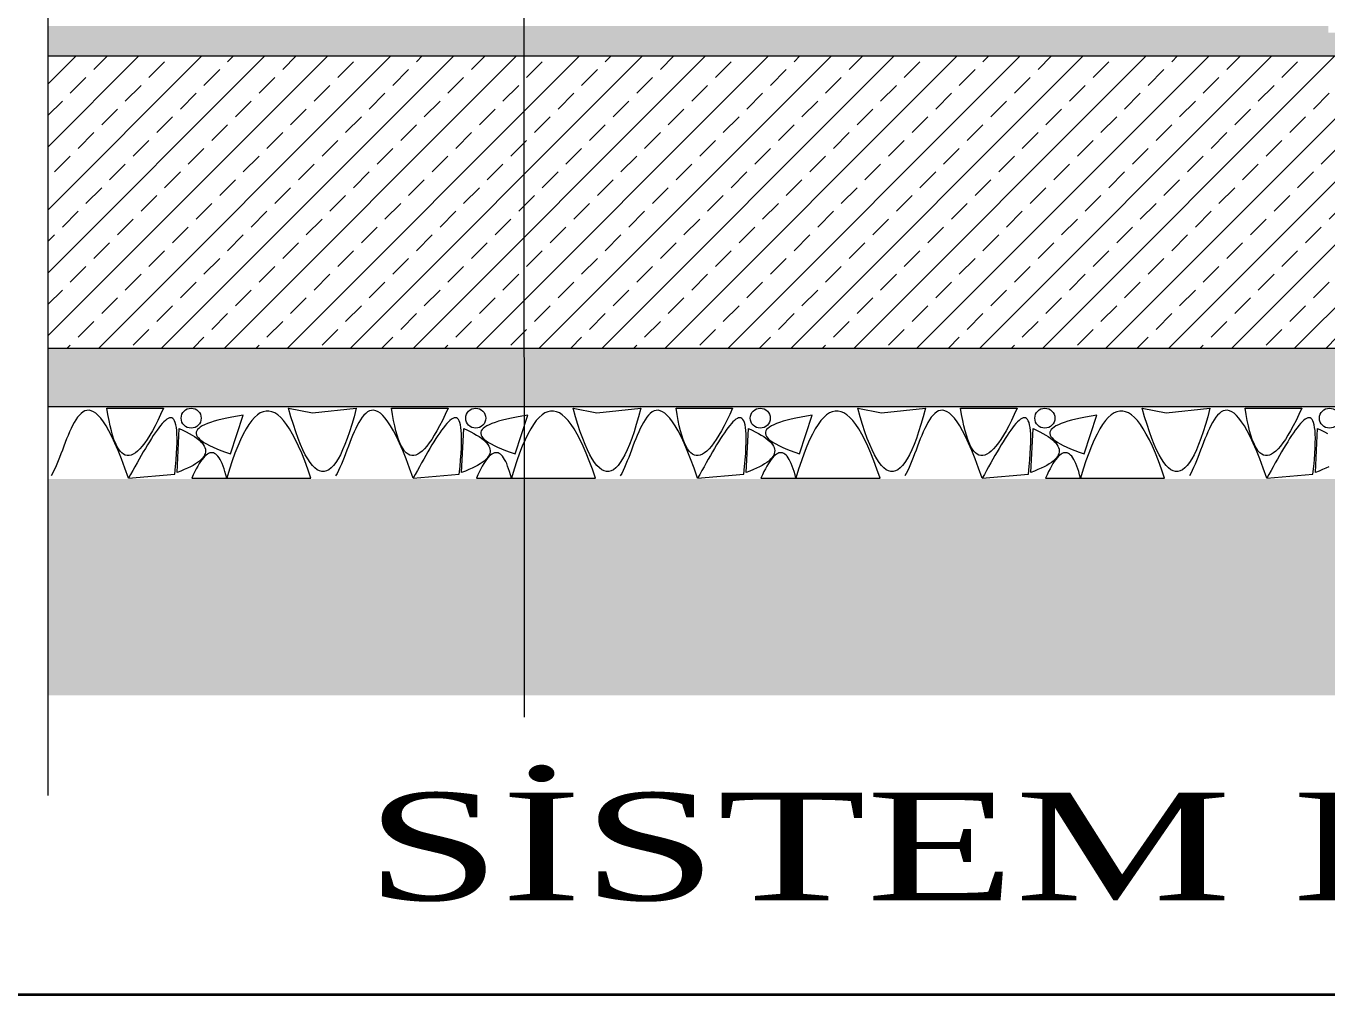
# Model space of a CAD drawing. Header units: millimetres. Extents: x 708 to 46452, y -4963 to 3960.
# Drawn here: x 39273.9 to 39768.1, y 1356.6 to 1724.5 of the extents above; entities that cross this region are included whole.
import ezdxf
from ezdxf.enums import TextEntityAlignment as Align

# ---------------------------------------------------------------- set-up
doc = ezdxf.new("R2010")
doc.units = ezdxf.units.MM
for name, color, linetype, lineweight in [('1', 7, 'Continuous', 0), ('101', 252, 'Continuous', 0), ('103', 31, 'Continuous', 0), ('155', 254, 'Continuous', 0), ('20', 1, 'Continuous', 0), ('61', 251, 'Continuous', 0), ('80', 3, 'Continuous', 0), ('BOYUT-pafta', 46, 'Continuous', 15), ('görünüş1', 251, 'Continuous', 35)]:
    doc.layers.add(name, color=color, linetype=linetype, lineweight=lineweight)
doc.styles.add('STYLE1', font='times.ttf', dxfattribs={"width": 0.8, "height": 12.5})

msp = doc.modelspace()

# ---------------------------------------------------------------- hatches: boundary and pattern name
at = {"layer": '101', "linetype": 'Continuous'}
h = msp.add_hatch(dxfattribs=at)
h.set_pattern_fill('ANSI33', color=256, scale=0.106417, style=0, pattern_type=2)
h.set_pattern_definition([(45, (-325549.343, -3578400.623), (-11.95481533, 11.95481533), []), (45, (-325537.389, -3578400.623), (-11.95481533, 11.95481533), [8.45333099, -4.226665494])])
h.paths.add_polyline_path([(40044.836, 1713.121), (39282.227, 1713.121), (39282.227, 1602.185), (40044.836, 1602.185)])
h = msp.add_hatch(dxfattribs=at)
h.set_pattern_fill('AR_CONC', color=256, scale=0.106417, style=0, pattern_type=2)
h.set_pattern_definition([(50, (39282.227, 1552.486), (-5.81624, 0.508855), [0.60817, -6.68988]), (355, (39282.227, 1552.486), (-1.125145, 6.099485), [0.486537, -5.35192]), (100.45144, (39282.712, 1552.4435), (4.691096, 5.59063), [0.516866, -5.685527]), (46.1842, (39282.227, 1554.108), (-8.65419, 1.3422), [0.91226, -10.03482]), (96.6356, (39282.948, 1553.996), (7.57912, 7.89907), [0.7753, -8.5283]), (351.1842, (39282.227, 1554.108), (7.57912, 7.89907), [0.7298, -8.02785]), (21, (39283.038, 1553.702), (-4.840286, 3.264814), [0.60817, -6.68988]), (326, (39283.038, 1553.702), (1.97303, 5.880197), [0.486537, -5.351903]), (71.45144, (39283.4414, 1553.43), (6.813314, 2.615383), [0.516866, -5.685517]), (37.5, (39282.2272, 1552.4859), (0.0986036, 2.6994177), [0, -5.287032, 0, -5.432993, 0, -5.372175]), (7.5, (39282.2272, 1552.486), (2.133216, 3.198263), [0, -3.097617, 0, -5.165397, 0, -2.047508]), (327.5, (39280.4189, 1552.4859), (-4.3287266, 0.18289), [0, -2.027236, 0, -6.324976, 0, -8.392757]), (317.5, (39279.608, 1552.486), (4.72902, 0.81174), [0, -2.635407, 0, -4.200433, 0, -5.960074])])
h.paths.add_polyline_path([(40044.836, 1602.185), (39282.227, 1602.185), (39282.227, 1579.998), (40044.836, 1579.998)])
h = msp.add_hatch(dxfattribs=at)
h.set_pattern_fill('EARTH', color=256, scale=0.106417, style=0, pattern_type=2)
h.set_pattern_definition([(45, (-325544.0585, -3578400.4453), (-1.2951049466, 1.2951049465), []), (45, (-325544.49, -3578400.0136), (-2.590209893, 2.590209893), []), (45, (-325544.922, -3578399.582), (-2.590209893, 2.590209893), []), (135.000000001, (-325545.35357, -3578399.15017), (0.43170164885, 0.43170164884), [1.8315549801, -1.8315549801])])
h.paths.add_polyline_path([(40178.403, 1552.486), (39282.227, 1552.486), (39282.227, 1470.393), (40178.403, 1470.393)])
at = {"layer": '103', "linetype": 'Continuous'}
h = msp.add_hatch(dxfattribs=at)
h.set_pattern_fill('TRIANG', color=256, scale=0.106417, style=0, pattern_type=2)
h.set_pattern_definition([(60, (-901604.135, -8959340.001), (-1.5754895597, 2.7288279678), [1.5754895628, -1.5754895628]), (120, (-901604.135, -8959340.001), (-3.1509791225, 1.8e-09), [1.5754895628, -1.5754895628]), (1e-14, (-901604.9226, -8959338.6367), (1.5754895628, 2.728827966), [1.5754895628, -1.5754895628])])
h.paths.add_polyline_path([(39889.525, 1721.943), (39282.227, 1721.943), (39282.227, 1713.121), (39889.525, 1713.121)])
at = {"layer": '61', "linetype": 'Continuous'}
h = msp.add_hatch(dxfattribs=at)
h.set_pattern_fill('AR_CONC', color=256, scale=0.106417, style=0, pattern_type=2)
h.set_pattern_definition([(50, (-100781.44143, -904851.9358), (-0.39159093277, 0.03425975088), [0.04094640515, -0.45041045667]), (355, (-100781.44143, -904851.9358), (-0.07575283006, 0.41066094447), [0.03275712412, -0.36032962096]), (100.4514447, (-100781.4088, -904851.93867), (0.31583810168, 0.37640117686), [0.03479908975, -0.38279030494]), (46.1842, (-100781.44143, -904851.82662), (-0.58266205966, 0.09036651932), [0.06141960773, -0.675615685]), (96.63555761, (-100781.3929, -904851.83416), (0.51028062245, 0.53182206525), [0.052198656, -0.57418597597]), (351.18415117, (-100781.44143, -904851.8266), (0.51028062248, 0.53182206522), [0.0491356154, -0.5404919718]), (21, (-100781.38684, -904851.85392), (-0.32588263999, 0.21981061616), [0.04094640515, -0.45041045667]), (326, (-100781.38684, -904851.85392), (0.13283836703, 0.39589685485), [0.03275712412, -0.36032836534]), (71.451445, (-100781.35968, -904851.87224), (0.4587210063, 0.17608624073), [0.03479908975, -0.38278964506]), (37.5, (-100781.44143, -904851.93581), (0.006638698165, 0.181744088155), [0, -0.35596074879, 0, -0.365787886025, 0, -0.36169324551]), (7.5, (-100781.44143, -904851.93581), (0.143623358177, 0.21532989002), [0, -0.20855369024, 0, -0.34777146776, 0, -0.137852897345]), (327.5, (-100781.56318, -904851.93581), (-0.291440810735, 0.012313463125), [0, -0.136488017174, 0, -0.42584261358, 0, -0.5650603911]), (317.5, (-100781.61777, -904851.93581), (0.31839146855, 0.05465214716), [0, -0.177434422326, 0, -0.28280317158, 0, -0.40127477049])])
h.paths.add_polyline_path([(39332.519, 1724.501), (39282.227, 1724.501), (39282.227, 1721.943), (39332.519, 1721.943)])
h = msp.add_hatch(dxfattribs=at)
h.set_pattern_fill('AR_CONC', color=256, scale=0.106417, style=0, pattern_type=2)
h.set_pattern_definition([(50, (-100719.15184, -904851.9358), (-0.39159093277, 0.03425975088), [0.04094640515, -0.45041045667]), (355, (-100719.15184, -904851.9358), (-0.07575283006, 0.41066094447), [0.03275712412, -0.36032962096]), (100.4514447, (-100719.1192, -904851.93867), (0.31583810168, 0.37640117686), [0.03479908975, -0.38279030494]), (46.1842, (-100719.15184, -904851.82662), (-0.58266205966, 0.09036651932), [0.06141960773, -0.675615685]), (96.63555761, (-100719.1033, -904851.83416), (0.51028062245, 0.53182206525), [0.052198656, -0.57418597597]), (351.18415117, (-100719.15184, -904851.8266), (0.51028062248, 0.53182206522), [0.0491356154, -0.5404919718]), (21, (-100719.09724, -904851.85392), (-0.32588263999, 0.21981061616), [0.04094640515, -0.45041045667]), (326, (-100719.09724, -904851.85392), (0.13283836703, 0.39589685485), [0.03275712412, -0.36032836534]), (71.451445, (-100719.0701, -904851.87224), (0.4587210063, 0.17608624073), [0.03479908975, -0.38278964506]), (37.5, (-100719.15184, -904851.93581), (0.006638698165, 0.181744088155), [0, -0.35596074879, 0, -0.365787886025, 0, -0.36169324551]), (7.5, (-100719.15184, -904851.93581), (0.143623358177, 0.21532989002), [0, -0.20855369024, 0, -0.34777146776, 0, -0.137852897345]), (327.5, (-100719.27359, -904851.93581), (-0.291440810735, 0.012313463125), [0, -0.136488017174, 0, -0.42584261358, 0, -0.5650603911]), (317.5, (-100719.32818, -904851.93581), (0.31839146855, 0.05465214716), [0, -0.177434422326, 0, -0.28280317158, 0, -0.40127477049])])
h.paths.add_polyline_path([(39332.519, 1724.501), (39332.519, 1721.943), (39394.809, 1721.943), (39394.809, 1724.501)])
h = msp.add_hatch(dxfattribs=at)
h.set_pattern_fill('AR_CONC', color=256, scale=0.106417, style=0, pattern_type=2)
h.set_pattern_definition([(50, (-100656.86225, -904851.9358), (-0.39159093277, 0.03425975088), [0.04094640515, -0.45041045667]), (355, (-100656.86225, -904851.9358), (-0.07575283006, 0.41066094447), [0.03275712412, -0.36032962096]), (100.4514447, (-100656.8296, -904851.93867), (0.31583810168, 0.37640117686), [0.03479908975, -0.38279030494]), (46.1842, (-100656.86225, -904851.82662), (-0.58266205966, 0.09036651932), [0.06141960773, -0.675615685]), (96.63555761, (-100656.8137, -904851.83416), (0.51028062245, 0.53182206525), [0.052198656, -0.57418597597]), (351.18415117, (-100656.86225, -904851.8266), (0.51028062248, 0.53182206522), [0.0491356154, -0.5404919718]), (21, (-100656.80765, -904851.85392), (-0.32588263999, 0.21981061616), [0.04094640515, -0.45041045667]), (326, (-100656.80765, -904851.85392), (0.13283836703, 0.39589685485), [0.03275712412, -0.36032836534]), (71.451445, (-100656.7805, -904851.87224), (0.4587210063, 0.17608624073), [0.03479908975, -0.38278964506]), (37.5, (-100656.86225, -904851.93581), (0.006638698165, 0.181744088155), [0, -0.35596074879, 0, -0.365787886025, 0, -0.36169324551]), (7.5, (-100656.86225, -904851.93581), (0.143623358177, 0.21532989002), [0, -0.20855369024, 0, -0.34777146776, 0, -0.137852897345]), (327.5, (-100656.984, -904851.93581), (-0.291440810735, 0.012313463125), [0, -0.136488017174, 0, -0.42584261358, 0, -0.5650603911]), (317.5, (-100657.0386, -904851.93581), (0.31839146855, 0.05465214716), [0, -0.177434422326, 0, -0.28280317158, 0, -0.40127477049])])
h.paths.add_polyline_path([(39394.809, 1724.501), (39394.809, 1721.943), (39457.098, 1721.943), (39457.098, 1724.501)])
h = msp.add_hatch(dxfattribs=at)
h.set_pattern_fill('AR_CONC', color=256, scale=0.106417, style=0, pattern_type=2)
h.set_pattern_definition([(50, (-100594.57266, -904851.9358), (-0.39159093277, 0.03425975088), [0.04094640515, -0.45041045667]), (355, (-100594.57266, -904851.9358), (-0.07575283006, 0.41066094447), [0.03275712412, -0.36032962096]), (100.4514447, (-100594.54002, -904851.93867), (0.31583810168, 0.37640117686), [0.03479908975, -0.38279030494]), (46.1842, (-100594.57266, -904851.82662), (-0.58266205966, 0.09036651932), [0.06141960773, -0.675615685]), (96.63555761, (-100594.5241, -904851.83416), (0.51028062245, 0.53182206525), [0.052198656, -0.57418597597]), (351.18415117, (-100594.57266, -904851.8266), (0.51028062248, 0.53182206522), [0.0491356154, -0.5404919718]), (21, (-100594.51806, -904851.85392), (-0.32588263999, 0.21981061616), [0.04094640515, -0.45041045667]), (326, (-100594.51806, -904851.85392), (0.13283836703, 0.39589685485), [0.03275712412, -0.36032836534]), (71.451445, (-100594.4909, -904851.87224), (0.4587210063, 0.17608624073), [0.03479908975, -0.38278964506]), (37.5, (-100594.57266, -904851.93581), (0.006638698165, 0.181744088155), [0, -0.35596074879, 0, -0.365787886025, 0, -0.36169324551]), (7.5, (-100594.57266, -904851.93581), (0.143623358177, 0.21532989002), [0, -0.20855369024, 0, -0.34777146776, 0, -0.137852897345]), (327.5, (-100594.6944, -904851.93581), (-0.291440810735, 0.012313463125), [0, -0.136488017174, 0, -0.42584261358, 0, -0.5650603911]), (317.5, (-100594.749, -904851.93581), (0.31839146855, 0.05465214716), [0, -0.177434422326, 0, -0.28280317158, 0, -0.40127477049])])
h.paths.add_polyline_path([(39457.098, 1724.501), (39457.098, 1721.943), (39519.388, 1721.943), (39519.388, 1724.501)])
h = msp.add_hatch(dxfattribs=at)
h.set_pattern_fill('AR_CONC', color=256, scale=0.106417, style=0, pattern_type=2)
h.set_pattern_definition([(50, (-100532.28306, -904851.9358), (-0.39159093277, 0.03425975088), [0.04094640515, -0.45041045667]), (355, (-100532.28306, -904851.9358), (-0.07575283006, 0.41066094447), [0.03275712412, -0.36032962096]), (100.4514447, (-100532.25043, -904851.93867), (0.31583810168, 0.37640117686), [0.03479908975, -0.38279030494]), (46.1842, (-100532.28306, -904851.82662), (-0.58266205966, 0.09036651932), [0.06141960773, -0.675615685]), (96.63555761, (-100532.2345, -904851.83416), (0.51028062245, 0.53182206525), [0.052198656, -0.57418597597]), (351.18415117, (-100532.28306, -904851.8266), (0.51028062248, 0.53182206522), [0.0491356154, -0.5404919718]), (21, (-100532.22847, -904851.85392), (-0.32588263999, 0.21981061616), [0.04094640515, -0.45041045667]), (326, (-100532.22847, -904851.85392), (0.13283836703, 0.39589685485), [0.03275712412, -0.36032836534]), (71.451445, (-100532.2013, -904851.87224), (0.4587210063, 0.17608624073), [0.03479908975, -0.38278964506]), (37.5, (-100532.28306, -904851.93581), (0.006638698165, 0.181744088155), [0, -0.35596074879, 0, -0.365787886025, 0, -0.36169324551]), (7.5, (-100532.28306, -904851.93581), (0.143623358177, 0.21532989002), [0, -0.20855369024, 0, -0.34777146776, 0, -0.137852897345]), (327.5, (-100532.40481, -904851.93581), (-0.291440810735, 0.012313463125), [0, -0.136488017174, 0, -0.42584261358, 0, -0.5650603911]), (317.5, (-100532.4594, -904851.93581), (0.31839146855, 0.05465214716), [0, -0.177434422326, 0, -0.28280317158, 0, -0.40127477049])])
h.paths.add_polyline_path([(39519.388, 1724.501), (39519.388, 1721.943), (39581.677, 1721.943), (39581.677, 1724.501)])
h = msp.add_hatch(dxfattribs=at)
h.set_pattern_fill('AR_CONC', color=256, scale=0.106417, style=0, pattern_type=2)
h.set_pattern_definition([(50, (-100469.99347, -904851.9358), (-0.39159093277, 0.03425975088), [0.04094640515, -0.45041045667]), (355, (-100469.99347, -904851.9358), (-0.07575283006, 0.41066094447), [0.03275712412, -0.36032962096]), (100.4514447, (-100469.96084, -904851.93867), (0.31583810168, 0.37640117686), [0.03479908975, -0.38279030494]), (46.1842, (-100469.99347, -904851.82662), (-0.58266205966, 0.09036651932), [0.06141960773, -0.675615685]), (96.63555761, (-100469.9449, -904851.83416), (0.51028062245, 0.53182206525), [0.052198656, -0.57418597597]), (351.18415117, (-100469.9935, -904851.8266), (0.51028062248, 0.53182206522), [0.0491356154, -0.5404919718]), (21, (-100469.93888, -904851.85392), (-0.32588263999, 0.21981061616), [0.04094640515, -0.45041045667]), (326, (-100469.93888, -904851.85392), (0.13283836703, 0.39589685485), [0.03275712412, -0.36032836534]), (71.451445, (-100469.91172, -904851.87224), (0.4587210063, 0.17608624073), [0.03479908975, -0.38278964506]), (37.5, (-100469.99347, -904851.93581), (0.006638698165, 0.181744088155), [0, -0.35596074879, 0, -0.365787886025, 0, -0.36169324551]), (7.5, (-100469.99347, -904851.93581), (0.143623358177, 0.21532989002), [0, -0.20855369024, 0, -0.34777146776, 0, -0.137852897345]), (327.5, (-100470.11522, -904851.93581), (-0.291440810735, 0.012313463125), [0, -0.136488017174, 0, -0.42584261358, 0, -0.5650603911]), (317.5, (-100470.16981, -904851.93581), (0.31839146855, 0.05465214716), [0, -0.177434422326, 0, -0.28280317158, 0, -0.40127477049])])
h.paths.add_polyline_path([(39581.677, 1724.501), (39581.677, 1721.943), (39643.967, 1721.943), (39643.967, 1724.501)])
h = msp.add_hatch(dxfattribs=at)
h.set_pattern_fill('AR_CONC', color=256, scale=0.106417, style=0, pattern_type=2)
h.set_pattern_definition([(50, (-100407.70388, -904851.9358), (-0.39159093277, 0.03425975088), [0.04094640515, -0.45041045667]), (355, (-100407.70388, -904851.9358), (-0.07575283006, 0.41066094447), [0.03275712412, -0.36032962096]), (100.4514447, (-100407.67125, -904851.93867), (0.31583810168, 0.37640117686), [0.03479908975, -0.38279030494]), (46.1842, (-100407.7039, -904851.82662), (-0.58266205966, 0.09036651932), [0.06141960773, -0.675615685]), (96.63555761, (-100407.6553, -904851.83416), (0.51028062245, 0.53182206525), [0.052198656, -0.57418597597]), (351.18415117, (-100407.7039, -904851.8266), (0.51028062248, 0.53182206522), [0.0491356154, -0.5404919718]), (21, (-100407.6493, -904851.85392), (-0.32588263999, 0.21981061616), [0.04094640515, -0.45041045667]), (326, (-100407.6493, -904851.85392), (0.13283836703, 0.39589685485), [0.03275712412, -0.36032836534]), (71.451445, (-100407.62213, -904851.87224), (0.4587210063, 0.17608624073), [0.03479908975, -0.38278964506]), (37.5, (-100407.70388, -904851.93581), (0.006638698165, 0.181744088155), [0, -0.35596074879, 0, -0.365787886025, 0, -0.36169324551]), (7.5, (-100407.70388, -904851.93581), (0.143623358177, 0.21532989002), [0, -0.20855369024, 0, -0.34777146776, 0, -0.137852897345]), (327.5, (-100407.82563, -904851.93581), (-0.291440810735, 0.012313463125), [0, -0.136488017174, 0, -0.42584261358, 0, -0.5650603911]), (317.5, (-100407.88022, -904851.93581), (0.31839146855, 0.05465214716), [0, -0.177434422326, 0, -0.28280317158, 0, -0.40127477049])])
h.paths.add_polyline_path([(39643.967, 1724.501), (39643.967, 1721.943), (39706.257, 1721.943), (39706.257, 1724.501)])
h = msp.add_hatch(dxfattribs=at)
h.set_pattern_fill('AR_CONC', color=256, scale=0.106417, style=0, pattern_type=2)
h.set_pattern_definition([(50, (-100345.4143, -904851.9358), (-0.39159093277, 0.03425975088), [0.04094640515, -0.45041045667]), (355, (-100345.4143, -904851.9358), (-0.07575283006, 0.41066094447), [0.03275712412, -0.36032962096]), (100.4514447, (-100345.38166, -904851.93867), (0.31583810168, 0.37640117686), [0.03479908975, -0.38279030494]), (46.1842, (-100345.4143, -904851.82662), (-0.58266205966, 0.09036651932), [0.06141960773, -0.675615685]), (96.63555761, (-100345.36573, -904851.83416), (0.51028062245, 0.53182206525), [0.052198656, -0.57418597597]), (351.18415117, (-100345.4143, -904851.8266), (0.51028062248, 0.53182206522), [0.0491356154, -0.5404919718]), (21, (-100345.3597, -904851.85392), (-0.32588263999, 0.21981061616), [0.04094640515, -0.45041045667]), (326, (-100345.3597, -904851.85392), (0.13283836703, 0.39589685485), [0.03275712412, -0.36032836534]), (71.451445, (-100345.33254, -904851.87224), (0.4587210063, 0.17608624073), [0.03479908975, -0.38278964506]), (37.5, (-100345.41429, -904851.93581), (0.006638698165, 0.181744088155), [0, -0.35596074879, 0, -0.365787886025, 0, -0.36169324551]), (7.5, (-100345.41429, -904851.93581), (0.143623358177, 0.21532989002), [0, -0.20855369024, 0, -0.34777146776, 0, -0.137852897345]), (327.5, (-100345.53603, -904851.93581), (-0.291440810735, 0.012313463125), [0, -0.136488017174, 0, -0.42584261358, 0, -0.5650603911]), (317.5, (-100345.59063, -904851.93581), (0.31839146855, 0.05465214716), [0, -0.177434422326, 0, -0.28280317158, 0, -0.40127477049])])
h.paths.add_polyline_path([(39706.257, 1724.501), (39706.257, 1721.943), (39768.546, 1721.943), (39768.546, 1724.501)])

# ---------------------------------------------------------------- linework, layer by layer
at = {"layer": '1', "linetype": 'Continuous'}
msp.add_line((39462.89, 1919.057), (39463.105, 1462.084), dxfattribs=at)
at = {"layer": '155', "linetype": 'Continuous', "flags": 128}
for points in [[(39312.853, 1552.814), (39330.383, 1554.373), (39330.679, 1557.193), (39330.915, 1559.787), (39331.093, 1562.16), (39331.215, 1564.318), (39331.282, 1566.268), (39331.296, 1568.016), (39331.258, 1569.568), (39331.171, 1570.93), (39331.036, 1572.109), (39330.854, 1573.11), (39330.628, 1573.94), (39330.359, 1574.605), (39330.048, 1575.112), (39329.697, 1575.465), (39329.308, 1575.672), (39328.883, 1575.739), (39328.423, 1575.672), (39327.93, 1575.477), (39327.405, 1575.161), (39326.85, 1574.729), (39326.268, 1574.187), (39325.659, 1573.543), (39325.024, 1572.802), (39324.367, 1571.97), (39323.688, 1571.053), (39322.99, 1570.058), (39322.273, 1568.991), (39321.54, 1567.858), (39320.791, 1566.666), (39320.03, 1565.419), (39319.256, 1564.126), (39318.473, 1562.791), (39317.682, 1561.421), (39316.884, 1560.023), (39316.081, 1558.601), (39315.275, 1557.164), (39314.467, 1555.716), (39313.659, 1554.264), (39312.853, 1552.814), (39311.488, 1556.665), (39310.174, 1560.155), (39308.911, 1563.297), (39307.696, 1566.105), (39306.528, 1568.59), (39305.406, 1570.767), (39304.327, 1572.647), (39303.29, 1574.244), (39302.293, 1575.569), (39301.335, 1576.637), (39300.413, 1577.459), (39299.527, 1578.049), (39298.675, 1578.42), (39297.854, 1578.583), (39297.064, 1578.552), (39296.303, 1578.34), (39295.568, 1577.959), (39294.859, 1577.423), (39294.174, 1576.744), (39293.511, 1575.934), (39292.867, 1575.007), (39292.243, 1573.975), (39291.636, 1572.852), (39291.044, 1571.649), (39290.466, 1570.38), (39289.9, 1569.058), (39289.344, 1567.695), (39288.797, 1566.304), (39288.257, 1564.898), (39287.723, 1563.489), (39287.192, 1562.091), (39286.664, 1560.716), (39286.135, 1559.377), (39285.606, 1558.087), (39285.074, 1556.858), (39284.537, 1555.704), (39283.995, 1554.636), (39283.444, 1553.669)], [(39420.945, 1552.814), (39438.475, 1554.373), (39438.771, 1557.193), (39439.007, 1559.787), (39439.185, 1562.16), (39439.307, 1564.318), (39439.374, 1566.268), (39439.388, 1568.016), (39439.35, 1569.568), (39439.263, 1570.93), (39439.128, 1572.109), (39438.946, 1573.11), (39438.72, 1573.94), (39438.451, 1574.605), (39438.14, 1575.112), (39437.789, 1575.465), (39437.4, 1575.672), (39436.975, 1575.739), (39436.515, 1575.672), (39436.022, 1575.477), (39435.497, 1575.161), (39434.942, 1574.729), (39434.36, 1574.187), (39433.751, 1573.543), (39433.116, 1572.802), (39432.459, 1571.97), (39431.78, 1571.053), (39431.082, 1570.058), (39430.365, 1568.991), (39429.631, 1567.858), (39428.883, 1566.666), (39428.122, 1565.419), (39427.348, 1564.126), (39426.565, 1562.791), (39425.774, 1561.421), (39424.976, 1560.023), (39424.173, 1558.601), (39423.367, 1557.164), (39422.559, 1555.716), (39421.751, 1554.264), (39420.945, 1552.814), (39419.58, 1556.665), (39418.266, 1560.155), (39417.003, 1563.297), (39415.788, 1566.105), (39414.62, 1568.59), (39413.498, 1570.767), (39412.419, 1572.647), (39411.382, 1574.244), (39410.385, 1575.569), (39409.426, 1576.637), (39408.505, 1577.459), (39407.619, 1578.049), (39406.767, 1578.42), (39405.946, 1578.583), (39405.156, 1578.552), (39404.395, 1578.34), (39403.66, 1577.959), (39402.951, 1577.423), (39402.266, 1576.744), (39401.602, 1575.934), (39400.959, 1575.007), (39400.335, 1573.975), (39399.728, 1572.852), (39399.136, 1571.649), (39398.558, 1570.38), (39397.992, 1569.058), (39397.436, 1567.695), (39396.889, 1566.304), (39396.349, 1564.898), (39395.815, 1563.489), (39395.284, 1562.091), (39394.755, 1560.716), (39394.227, 1559.377), (39393.698, 1558.087), (39393.166, 1556.858), (39392.629, 1555.704), (39392.086, 1554.636), (39391.536, 1553.669)], [(39529.037, 1552.814), (39546.567, 1554.373), (39546.863, 1557.193), (39547.099, 1559.787), (39547.277, 1562.16), (39547.399, 1564.318), (39547.466, 1566.268), (39547.48, 1568.016), (39547.442, 1569.568), (39547.355, 1570.93), (39547.22, 1572.109), (39547.038, 1573.11), (39546.812, 1573.94), (39546.542, 1574.605), (39546.232, 1575.112), (39545.881, 1575.465), (39545.492, 1575.672), (39545.067, 1575.739), (39544.607, 1575.672), (39544.114, 1575.477), (39543.589, 1575.161), (39543.034, 1574.729), (39542.452, 1574.187), (39541.842, 1573.543), (39541.208, 1572.802), (39540.551, 1571.97), (39539.872, 1571.053), (39539.174, 1570.058), (39538.457, 1568.991), (39537.723, 1567.858), (39536.975, 1566.666), (39536.214, 1565.419), (39535.44, 1564.126), (39534.657, 1562.791), (39533.866, 1561.421), (39533.068, 1560.023), (39532.265, 1558.601), (39531.459, 1557.164), (39530.651, 1555.716), (39529.843, 1554.264), (39529.037, 1552.814), (39527.672, 1556.665), (39526.358, 1560.155), (39525.095, 1563.297), (39523.88, 1566.105), (39522.712, 1568.59), (39521.59, 1570.767), (39520.511, 1572.647), (39519.474, 1574.244), (39518.477, 1575.569), (39517.518, 1576.637), (39516.597, 1577.459), (39515.711, 1578.049), (39514.859, 1578.42), (39514.038, 1578.583), (39513.248, 1578.552), (39512.487, 1578.34), (39511.752, 1577.959), (39511.043, 1577.423), (39510.358, 1576.744), (39509.694, 1575.934), (39509.051, 1575.007), (39508.427, 1573.975), (39507.82, 1572.852), (39507.228, 1571.649), (39506.65, 1570.38), (39506.084, 1569.058), (39505.528, 1567.695), (39504.981, 1566.304), (39504.441, 1564.898), (39503.907, 1563.489), (39503.376, 1562.091), (39502.847, 1560.716), (39502.319, 1559.377), (39501.79, 1558.087), (39501.258, 1556.858), (39500.721, 1555.704), (39500.178, 1554.636), (39499.628, 1553.669)], [(39637.129, 1552.814), (39654.659, 1554.373), (39654.954, 1557.193), (39655.191, 1559.787), (39655.369, 1562.16), (39655.491, 1564.318), (39655.558, 1566.268), (39655.572, 1568.016), (39655.534, 1569.568), (39655.447, 1570.93), (39655.312, 1572.109), (39655.13, 1573.11), (39654.904, 1573.94), (39654.634, 1574.605), (39654.324, 1575.112), (39653.973, 1575.465), (39653.584, 1575.672), (39653.159, 1575.739), (39652.699, 1575.672), (39652.206, 1575.477), (39651.681, 1575.161), (39651.126, 1574.729), (39650.544, 1574.187), (39649.934, 1573.543), (39649.3, 1572.802), (39648.643, 1571.97), (39647.964, 1571.053), (39647.266, 1570.058), (39646.549, 1568.991), (39645.815, 1567.858), (39645.067, 1566.666), (39644.306, 1565.419), (39643.532, 1564.126), (39642.749, 1562.791), (39641.958, 1561.421), (39641.16, 1560.023), (39640.357, 1558.601), (39639.551, 1557.164), (39638.743, 1555.716), (39637.935, 1554.264), (39637.129, 1552.814), (39635.764, 1556.665), (39634.45, 1560.155), (39633.187, 1563.297), (39631.972, 1566.105), (39630.804, 1568.59), (39629.682, 1570.767), (39628.603, 1572.647), (39627.566, 1574.244), (39626.569, 1575.569), (39625.61, 1576.637), (39624.689, 1577.459), (39623.803, 1578.049), (39622.951, 1578.42), (39622.13, 1578.583), (39621.34, 1578.552), (39620.579, 1578.34), (39619.844, 1577.959), (39619.135, 1577.423), (39618.45, 1576.744), (39617.786, 1575.934), (39617.143, 1575.007), (39616.519, 1573.975), (39615.912, 1572.852), (39615.32, 1571.649), (39614.742, 1570.38), (39614.176, 1569.058), (39613.62, 1567.695), (39613.073, 1566.304), (39612.533, 1564.898), (39611.999, 1563.489), (39611.468, 1562.091), (39610.939, 1560.716), (39610.411, 1559.377), (39609.882, 1558.087), (39609.35, 1556.858), (39608.813, 1555.704), (39608.27, 1554.636), (39607.72, 1553.669)], [(39745.221, 1552.814), (39762.751, 1554.373), (39763.046, 1557.193), (39763.283, 1559.787), (39763.461, 1562.16), (39763.582, 1564.318), (39763.65, 1566.268), (39763.664, 1568.016), (39763.626, 1569.568), (39763.539, 1570.93), (39763.404, 1572.109), (39763.222, 1573.11), (39762.996, 1573.94), (39762.726, 1574.605), (39762.416, 1575.112), (39762.065, 1575.465), (39761.676, 1575.672), (39761.251, 1575.739), (39760.791, 1575.672), (39760.298, 1575.477), (39759.773, 1575.161), (39759.218, 1574.729), (39758.636, 1574.187), (39758.026, 1573.543), (39757.392, 1572.802), (39756.735, 1571.97), (39756.056, 1571.053), (39755.358, 1570.058), (39754.641, 1568.991), (39753.907, 1567.858), (39753.159, 1566.666), (39752.397, 1565.419), (39751.624, 1564.126), (39750.841, 1562.791), (39750.05, 1561.421), (39749.252, 1560.023), (39748.449, 1558.601), (39747.643, 1557.164), (39746.835, 1555.716), (39746.027, 1554.264), (39745.221, 1552.814), (39743.856, 1556.665), (39742.542, 1560.155), (39741.279, 1563.297), (39740.064, 1566.105), (39738.896, 1568.59), (39737.774, 1570.767), (39736.695, 1572.647), (39735.657, 1574.244), (39734.661, 1575.569), (39733.702, 1576.637), (39732.781, 1577.459), (39731.895, 1578.049), (39731.043, 1578.42), (39730.222, 1578.583), (39729.432, 1578.552), (39728.671, 1578.34), (39727.936, 1577.959), (39727.227, 1577.423), (39726.542, 1576.744), (39725.878, 1575.934), (39725.235, 1575.007), (39724.611, 1573.975), (39724.004, 1572.852), (39723.412, 1571.649), (39722.834, 1570.38), (39722.268, 1569.058), (39721.712, 1567.695), (39721.165, 1566.304), (39720.625, 1564.898), (39720.091, 1563.489), (39719.56, 1562.091), (39719.031, 1560.716), (39718.503, 1559.377), (39717.974, 1558.087), (39717.442, 1556.858), (39716.905, 1555.704), (39716.362, 1554.636), (39715.812, 1553.669)], [(39768.728, 1557.118), (39767.611, 1556.58), (39766.396, 1556.045), (39765.082, 1555.513), (39763.669, 1554.985), (39764.517, 1571.666), (39765.872, 1571.044), (39767.127, 1570.425), (39768.284, 1569.809)]]:
    msp.add_lwpolyline(points, dxfattribs=at)
for points in [[(39326.142, 1579.368), (39325.043, 1576.969), (39323.97, 1574.742), (39322.922, 1572.686), (39321.9, 1570.801), (39320.904, 1569.088), (39319.933, 1567.546), (39318.988, 1566.175), (39318.068, 1564.976), (39317.174, 1563.948), (39316.305, 1563.092), (39315.462, 1562.406), (39314.644, 1561.892), (39313.852, 1561.55), (39313.086, 1561.378), (39312.345, 1561.378), (39311.629, 1561.55), (39310.939, 1561.892), (39310.275, 1562.406), (39309.636, 1563.092), (39309.023, 1563.948), (39308.436, 1564.976), (39307.873, 1566.175), (39307.337, 1567.546), (39306.826, 1569.088), (39306.34, 1570.801), (39305.881, 1572.686), (39305.446, 1574.742), (39305.037, 1576.969), (39304.654, 1579.368)], [(39350.174, 1552.814), (39382.123, 1552.814), (39380.955, 1556.213), (39379.792, 1559.368), (39378.634, 1562.281), (39377.481, 1564.952), (39376.332, 1567.379), (39375.188, 1569.564), (39374.049, 1571.506), (39372.914, 1573.205), (39371.784, 1574.661), (39370.659, 1575.875), (39369.538, 1576.846), (39368.423, 1577.574), (39367.311, 1578.06), (39366.205, 1578.302), (39365.103, 1578.302), (39364.006, 1578.06), (39362.914, 1577.574), (39361.827, 1576.846), (39360.744, 1575.875), (39359.666, 1574.661), (39358.592, 1573.205), (39357.523, 1571.506), (39356.459, 1569.564), (39355.4, 1567.379), (39354.345, 1564.952), (39353.295, 1562.281), (39352.25, 1559.368), (39351.21, 1556.213), (39350.174, 1552.814), (39349.838, 1554.104), (39349.494, 1555.302), (39349.14, 1556.408), (39348.778, 1557.421), (39348.407, 1558.342), (39348.028, 1559.171), (39347.64, 1559.908), (39347.242, 1560.553), (39346.837, 1561.106), (39346.422, 1561.567), (39345.999, 1561.935), (39345.567, 1562.212), (39345.126, 1562.396), (39344.677, 1562.488), (39344.218, 1562.488), (39343.752, 1562.396), (39343.276, 1562.212), (39342.791, 1561.935), (39342.298, 1561.567), (39341.796, 1561.106), (39341.286, 1560.553), (39340.766, 1559.908), (39340.238, 1559.171), (39339.701, 1558.342), (39339.156, 1557.421), (39338.601, 1556.408), (39338.038, 1555.302), (39337.466, 1554.104), (39336.886, 1552.814)], [(39356.394, 1576.709), (39354.186, 1576.352), (39352.123, 1575.985), (39350.207, 1575.607), (39348.436, 1575.219), (39346.811, 1574.819), (39345.332, 1574.409), (39343.999, 1573.988), (39342.812, 1573.556), (39341.771, 1573.114), (39340.876, 1572.661), (39340.126, 1572.197), (39339.523, 1571.722), (39339.065, 1571.237), (39338.754, 1570.741), (39338.588, 1570.234), (39338.568, 1569.716), (39338.694, 1569.187), (39338.966, 1568.648), (39339.384, 1568.098), (39339.948, 1567.537), (39340.658, 1566.966), (39341.513, 1566.384), (39342.515, 1565.791), (39343.662, 1565.187), (39344.955, 1564.572), (39346.395, 1563.947), (39347.98, 1563.311), (39349.711, 1562.664), (39351.588, 1562.006)], [(39382.688, 1577.557), (39399.369, 1579.368), (39398.51, 1576.159), (39397.65, 1573.18), (39396.787, 1570.431), (39395.922, 1567.91), (39395.055, 1565.619), (39394.185, 1563.556), (39393.314, 1561.723), (39392.441, 1560.119), (39391.566, 1558.744), (39390.689, 1557.598), (39389.81, 1556.682), (39388.929, 1555.994), (39388.046, 1555.536), (39387.161, 1555.307), (39386.273, 1555.307), (39385.384, 1555.536), (39384.493, 1555.994), (39383.6, 1556.682), (39382.704, 1557.598), (39381.807, 1558.744), (39380.908, 1560.119), (39380.006, 1561.723), (39379.103, 1563.556), (39378.198, 1565.619), (39377.29, 1567.91), (39376.381, 1570.431), (39375.47, 1573.18), (39374.556, 1576.159), (39373.641, 1579.368)], [(39434.234, 1579.368), (39433.135, 1576.969), (39432.062, 1574.742), (39431.014, 1572.686), (39429.992, 1570.801), (39428.996, 1569.088), (39428.025, 1567.546), (39427.08, 1566.175), (39426.16, 1564.976), (39425.266, 1563.948), (39424.397, 1563.092), (39423.554, 1562.406), (39422.736, 1561.892), (39421.944, 1561.55), (39421.178, 1561.378), (39420.437, 1561.378), (39419.721, 1561.55), (39419.031, 1561.892), (39418.367, 1562.406), (39417.728, 1563.092), (39417.115, 1563.948), (39416.527, 1564.976), (39415.965, 1566.175), (39415.429, 1567.546), (39414.918, 1569.088), (39414.432, 1570.801), (39413.972, 1572.686), (39413.538, 1574.742), (39413.129, 1576.969), (39412.746, 1579.368)], [(39458.266, 1552.814), (39490.215, 1552.814), (39489.047, 1556.213), (39487.884, 1559.368), (39486.726, 1562.281), (39485.573, 1564.952), (39484.424, 1567.379), (39483.28, 1569.564), (39482.141, 1571.506), (39481.006, 1573.205), (39479.876, 1574.661), (39478.751, 1575.875), (39477.63, 1576.846), (39476.514, 1577.574), (39475.403, 1578.06), (39474.297, 1578.302), (39473.195, 1578.302), (39472.098, 1578.06), (39471.006, 1577.574), (39469.919, 1576.846), (39468.836, 1575.875), (39467.758, 1574.661), (39466.684, 1573.205), (39465.615, 1571.506), (39464.551, 1569.564), (39463.492, 1567.379), (39462.437, 1564.952), (39461.387, 1562.281), (39460.342, 1559.368), (39459.302, 1556.213), (39458.266, 1552.814), (39457.93, 1554.104), (39457.586, 1555.302), (39457.232, 1556.408), (39456.87, 1557.421), (39456.499, 1558.342), (39456.12, 1559.171), (39455.731, 1559.908), (39455.334, 1560.553), (39454.929, 1561.106), (39454.514, 1561.567), (39454.091, 1561.935), (39453.659, 1562.212), (39453.218, 1562.396), (39452.769, 1562.488), (39452.31, 1562.488), (39451.843, 1562.396), (39451.368, 1562.212), (39450.883, 1561.935), (39450.39, 1561.567), (39449.888, 1561.106), (39449.378, 1560.553), (39448.858, 1559.908), (39448.33, 1559.171), (39447.793, 1558.342), (39447.247, 1557.421), (39446.693, 1556.408), (39446.13, 1555.302), (39445.558, 1554.104), (39444.978, 1552.814)], [(39464.486, 1576.709), (39462.278, 1576.352), (39460.215, 1575.985), (39458.299, 1575.607), (39456.528, 1575.219), (39454.903, 1574.819), (39453.424, 1574.409), (39452.091, 1573.988), (39450.904, 1573.556), (39449.863, 1573.114), (39448.968, 1572.661), (39448.218, 1572.197), (39447.615, 1571.722), (39447.157, 1571.237), (39446.846, 1570.741), (39446.68, 1570.234), (39446.66, 1569.716), (39446.786, 1569.187), (39447.058, 1568.648), (39447.476, 1568.098), (39448.04, 1567.537), (39448.75, 1566.966), (39449.605, 1566.384), (39450.607, 1565.791), (39451.754, 1565.187), (39453.047, 1564.572), (39454.487, 1563.947), (39456.072, 1563.311), (39457.803, 1562.664), (39459.68, 1562.006)], [(39490.78, 1577.557), (39507.461, 1579.368), (39506.602, 1576.159), (39505.741, 1573.18), (39504.878, 1570.431), (39504.013, 1567.91), (39503.146, 1565.619), (39502.277, 1563.556), (39501.406, 1561.723), (39500.533, 1560.119), (39499.658, 1558.744), (39498.781, 1557.598), (39497.902, 1556.682), (39497.021, 1555.994), (39496.138, 1555.536), (39495.252, 1555.307), (39494.365, 1555.307), (39493.476, 1555.536), (39492.585, 1555.994), (39491.692, 1556.682), (39490.796, 1557.598), (39489.899, 1558.744), (39489, 1560.119), (39488.098, 1561.723), (39487.195, 1563.556), (39486.29, 1565.619), (39485.382, 1567.91), (39484.473, 1570.431), (39483.562, 1573.18), (39482.648, 1576.159), (39481.733, 1579.368)], [(39542.326, 1579.368), (39541.227, 1576.969), (39540.154, 1574.742), (39539.106, 1572.686), (39538.084, 1570.801), (39537.088, 1569.088), (39536.117, 1567.546), (39535.172, 1566.175), (39534.252, 1564.976), (39533.358, 1563.948), (39532.489, 1563.092), (39531.646, 1562.406), (39530.828, 1561.892), (39530.036, 1561.55), (39529.27, 1561.378), (39528.529, 1561.378), (39527.813, 1561.55), (39527.123, 1561.892), (39526.459, 1562.406), (39525.82, 1563.092), (39525.207, 1563.948), (39524.619, 1564.976), (39524.057, 1566.175), (39523.521, 1567.546), (39523.01, 1569.088), (39522.524, 1570.801), (39522.064, 1572.686), (39521.63, 1574.742), (39521.221, 1576.969), (39520.838, 1579.368)], [(39566.358, 1552.814), (39598.307, 1552.814), (39597.139, 1556.213), (39595.976, 1559.368), (39594.818, 1562.281), (39593.665, 1564.952), (39592.516, 1567.379), (39591.372, 1569.564), (39590.233, 1571.506), (39589.098, 1573.205), (39587.968, 1574.661), (39586.843, 1575.875), (39585.722, 1576.846), (39584.606, 1577.574), (39583.495, 1578.06), (39582.389, 1578.302), (39581.287, 1578.302), (39580.19, 1578.06), (39579.098, 1577.574), (39578.01, 1576.846), (39576.928, 1575.875), (39575.849, 1574.661), (39574.776, 1573.205), (39573.707, 1571.506), (39572.643, 1569.564), (39571.584, 1567.379), (39570.529, 1564.952), (39569.479, 1562.281), (39568.434, 1559.368), (39567.394, 1556.213), (39566.358, 1552.814), (39566.022, 1554.104), (39565.677, 1555.302), (39565.324, 1556.408), (39564.962, 1557.421), (39564.591, 1558.342), (39564.212, 1559.171), (39563.823, 1559.908), (39563.426, 1560.553), (39563.021, 1561.106), (39562.606, 1561.567), (39562.183, 1561.935), (39561.751, 1562.212), (39561.31, 1562.396), (39560.861, 1562.488), (39560.402, 1562.488), (39559.935, 1562.396), (39559.46, 1562.212), (39558.975, 1561.935), (39558.482, 1561.567), (39557.98, 1561.106), (39557.47, 1560.553), (39556.95, 1559.908), (39556.422, 1559.171), (39555.885, 1558.342), (39555.339, 1557.421), (39554.785, 1556.408), (39554.222, 1555.302), (39553.65, 1554.104), (39553.07, 1552.814)], [(39572.578, 1576.709), (39570.37, 1576.352), (39568.307, 1575.985), (39566.391, 1575.607), (39564.62, 1575.219), (39562.995, 1574.819), (39561.516, 1574.409), (39560.183, 1573.988), (39558.996, 1573.556), (39557.955, 1573.114), (39557.06, 1572.661), (39556.31, 1572.197), (39555.707, 1571.722), (39555.249, 1571.237), (39554.938, 1570.741), (39554.772, 1570.234), (39554.752, 1569.716), (39554.878, 1569.187), (39555.15, 1568.648), (39555.568, 1568.098), (39556.132, 1567.537), (39556.842, 1566.966), (39557.697, 1566.384), (39558.699, 1565.791), (39559.846, 1565.187), (39561.139, 1564.572), (39562.579, 1563.947), (39564.164, 1563.311), (39565.895, 1562.664), (39567.772, 1562.006)], [(39598.872, 1577.557), (39615.553, 1579.368), (39614.694, 1576.159), (39613.833, 1573.18), (39612.97, 1570.431), (39612.105, 1567.91), (39611.238, 1565.619), (39610.369, 1563.556), (39609.498, 1561.723), (39608.625, 1560.119), (39607.75, 1558.744), (39606.873, 1557.598), (39605.994, 1556.682), (39605.113, 1555.994), (39604.23, 1555.536), (39603.344, 1555.307), (39602.457, 1555.307), (39601.568, 1555.536), (39600.677, 1555.994), (39599.784, 1556.682), (39598.888, 1557.598), (39597.991, 1558.744), (39597.092, 1560.119), (39596.19, 1561.723), (39595.287, 1563.556), (39594.382, 1565.619), (39593.474, 1567.91), (39592.565, 1570.431), (39591.654, 1573.18), (39590.74, 1576.159), (39589.825, 1579.368)], [(39650.418, 1579.368), (39649.319, 1576.969), (39648.246, 1574.742), (39647.198, 1572.686), (39646.176, 1570.801), (39645.18, 1569.088), (39644.209, 1567.546), (39643.264, 1566.175), (39642.344, 1564.976), (39641.45, 1563.948), (39640.581, 1563.092), (39639.738, 1562.406), (39638.92, 1561.892), (39638.128, 1561.55), (39637.362, 1561.378), (39636.621, 1561.378), (39635.905, 1561.55), (39635.215, 1561.892), (39634.551, 1562.406), (39633.912, 1563.092), (39633.299, 1563.948), (39632.711, 1564.976), (39632.149, 1566.175), (39631.613, 1567.546), (39631.102, 1569.088), (39630.616, 1570.801), (39630.156, 1572.686), (39629.722, 1574.742), (39629.313, 1576.969), (39628.93, 1579.368)], [(39674.45, 1552.814), (39706.399, 1552.814), (39705.231, 1556.213), (39704.068, 1559.368), (39702.91, 1562.281), (39701.757, 1564.952), (39700.608, 1567.379), (39699.464, 1569.564), (39698.324, 1571.506), (39697.19, 1573.205), (39696.06, 1574.661), (39694.935, 1575.875), (39693.814, 1576.846), (39692.698, 1577.574), (39691.587, 1578.06), (39690.481, 1578.302), (39689.379, 1578.302), (39688.282, 1578.06), (39687.19, 1577.574), (39686.102, 1576.846), (39685.02, 1575.875), (39683.941, 1574.661), (39682.868, 1573.205), (39681.799, 1571.506), (39680.735, 1569.564), (39679.676, 1567.379), (39678.621, 1564.952), (39677.571, 1562.281), (39676.526, 1559.368), (39675.486, 1556.213), (39674.45, 1552.814), (39674.114, 1554.104), (39673.769, 1555.302), (39673.416, 1556.408), (39673.054, 1557.421), (39672.683, 1558.342), (39672.304, 1559.171), (39671.915, 1559.908), (39671.518, 1560.553), (39671.113, 1561.106), (39670.698, 1561.567), (39670.275, 1561.935), (39669.843, 1562.212), (39669.402, 1562.396), (39668.953, 1562.488), (39668.494, 1562.488), (39668.027, 1562.396), (39667.552, 1562.212), (39667.067, 1561.935), (39666.574, 1561.567), (39666.072, 1561.106), (39665.561, 1560.553), (39665.042, 1559.908), (39664.514, 1559.171), (39663.977, 1558.342), (39663.431, 1557.421), (39662.877, 1556.408), (39662.314, 1555.302), (39661.742, 1554.104), (39661.161, 1552.814)], [(39680.67, 1576.709), (39678.462, 1576.352), (39676.399, 1575.985), (39674.483, 1575.607), (39672.712, 1575.219), (39671.087, 1574.819), (39669.608, 1574.409), (39668.275, 1573.988), (39667.088, 1573.556), (39666.047, 1573.114), (39665.152, 1572.661), (39664.402, 1572.197), (39663.799, 1571.722), (39663.341, 1571.237), (39663.03, 1570.741), (39662.864, 1570.234), (39662.844, 1569.716), (39662.97, 1569.187), (39663.242, 1568.648), (39663.66, 1568.098), (39664.224, 1567.537), (39664.933, 1566.966), (39665.789, 1566.384), (39666.791, 1565.791), (39667.938, 1565.187), (39669.231, 1564.572), (39670.671, 1563.947), (39672.256, 1563.311), (39673.987, 1562.664), (39675.864, 1562.006)], [(39706.964, 1577.557), (39723.645, 1579.368), (39722.786, 1576.159), (39721.925, 1573.18), (39721.062, 1570.431), (39720.197, 1567.91), (39719.33, 1565.619), (39718.461, 1563.556), (39717.59, 1561.723), (39716.717, 1560.119), (39715.842, 1558.744), (39714.965, 1557.598), (39714.086, 1556.682), (39713.205, 1555.994), (39712.322, 1555.536), (39711.436, 1555.307), (39710.549, 1555.307), (39709.66, 1555.536), (39708.769, 1555.994), (39707.876, 1556.682), (39706.98, 1557.598), (39706.083, 1558.744), (39705.184, 1560.119), (39704.282, 1561.723), (39703.379, 1563.556), (39702.474, 1565.619), (39701.566, 1567.91), (39700.657, 1570.431), (39699.746, 1573.18), (39698.832, 1576.159), (39697.917, 1579.368)], [(39758.51, 1579.368), (39757.411, 1576.969), (39756.338, 1574.742), (39755.29, 1572.686), (39754.268, 1570.801), (39753.272, 1569.088), (39752.301, 1567.546), (39751.356, 1566.175), (39750.436, 1564.976), (39749.542, 1563.948), (39748.673, 1563.092), (39747.83, 1562.406), (39747.012, 1561.892), (39746.22, 1561.55), (39745.453, 1561.378), (39744.713, 1561.378), (39743.997, 1561.55), (39743.307, 1561.892), (39742.643, 1562.406), (39742.004, 1563.092), (39741.391, 1563.948), (39740.803, 1564.976), (39740.241, 1566.175), (39739.705, 1567.546), (39739.194, 1569.088), (39738.708, 1570.801), (39738.248, 1572.686), (39737.814, 1574.742), (39737.405, 1576.969), (39737.022, 1579.368)], [(39332.149, 1571.666), (39333.504, 1571.044), (39334.76, 1570.425), (39335.916, 1569.809), (39336.974, 1569.197), (39337.933, 1568.588), (39338.794, 1567.983), (39339.555, 1567.381), (39340.218, 1566.782), (39340.782, 1566.187), (39341.247, 1565.595), (39341.613, 1565.006), (39341.88, 1564.421), (39342.048, 1563.839), (39342.118, 1563.26), (39342.089, 1562.685), (39341.961, 1562.113), (39341.734, 1561.545), (39341.408, 1560.98), (39340.983, 1560.418), (39340.46, 1559.859), (39339.838, 1559.304), (39339.116, 1558.753), (39338.297, 1558.204), (39337.378, 1557.659), (39336.36, 1557.118), (39335.244, 1556.58), (39334.028, 1556.045), (39332.714, 1555.513), (39331.301, 1554.985)], [(39440.241, 1571.666), (39441.596, 1571.044), (39442.851, 1570.425), (39444.008, 1569.809), (39445.066, 1569.197), (39446.025, 1568.588), (39446.886, 1567.983), (39447.647, 1567.381), (39448.31, 1566.782), (39448.874, 1566.187), (39449.339, 1565.595), (39449.705, 1565.006), (39449.972, 1564.421), (39450.14, 1563.839), (39450.21, 1563.26), (39450.181, 1562.685), (39450.053, 1562.113), (39449.826, 1561.545), (39449.5, 1560.98), (39449.075, 1560.418), (39448.552, 1559.859), (39447.93, 1559.304), (39447.208, 1558.753), (39446.388, 1558.204), (39445.47, 1557.659), (39444.452, 1557.118), (39443.336, 1556.58), (39442.12, 1556.045), (39440.806, 1555.513), (39439.393, 1554.985)], [(39548.333, 1571.666), (39549.688, 1571.044), (39550.943, 1570.425), (39552.1, 1569.809), (39553.158, 1569.197), (39554.117, 1568.588), (39554.978, 1567.983), (39555.739, 1567.381), (39556.402, 1566.782), (39556.966, 1566.187), (39557.43, 1565.595), (39557.797, 1565.006), (39558.064, 1564.421), (39558.232, 1563.839), (39558.302, 1563.26), (39558.273, 1562.685), (39558.145, 1562.113), (39557.918, 1561.545), (39557.592, 1560.98), (39557.167, 1560.418), (39556.644, 1559.859), (39556.022, 1559.304), (39555.3, 1558.753), (39554.48, 1558.204), (39553.562, 1557.659), (39552.544, 1557.118), (39551.428, 1556.58), (39550.212, 1556.045), (39548.898, 1555.513), (39547.485, 1554.985)], [(39656.425, 1571.666), (39657.78, 1571.044), (39659.035, 1570.425), (39660.192, 1569.809), (39661.25, 1569.197), (39662.209, 1568.588), (39663.07, 1567.983), (39663.831, 1567.381), (39664.494, 1566.782), (39665.058, 1566.187), (39665.522, 1565.595), (39665.889, 1565.006), (39666.156, 1564.421), (39666.324, 1563.839), (39666.394, 1563.26), (39666.365, 1562.685), (39666.237, 1562.113), (39666.01, 1561.545), (39665.684, 1560.98), (39665.259, 1560.418), (39664.736, 1559.859), (39664.113, 1559.304), (39663.392, 1558.753), (39662.572, 1558.204), (39661.654, 1557.659), (39660.636, 1557.118), (39659.52, 1556.58), (39658.304, 1556.045), (39656.99, 1555.513), (39655.577, 1554.985)]]:
    msp.add_lwpolyline(points, close=True, dxfattribs=at)
at = {"layer": '155', "linetype": 'Continuous'}
for centre in [(39336.647, 1575.595), (39444.739, 1575.595), (39552.831, 1575.595), (39660.923, 1575.595), (39769.015, 1575.595)]:
    msp.add_circle(centre, 3.807, dxfattribs=at)
at = {"layer": '20', "linetype": 'Continuous'}
msp.add_line((39282.227, 3751.737), (39282.227, 1432.287), dxfattribs=at)
at = {"layer": '80', "linetype": 'Continuous'}
for p, q in [((39282.227, 1713.121), (40044.836, 1713.121)), ((39282.227, 1602.185), (40044.836, 1602.185)), ((39282.227, 1579.998), (40044.836, 1579.998))]:
    msp.add_line(p, q, dxfattribs=at)
at = {"layer": 'görünüş1'}
msp.add_lwpolyline([(46304.326, 1356.56), (37465.416, 1356.56), (37465.356, 3959.23), (46304.266, 3943.825)], close=True, dxfattribs=at)

# ---------------------------------------------------------------- texts
at = {"layer": 'BOYUT-pafta', "style": 'STYLE1', "width": 1.5}
msp.add_text('SİSTEM DETAYI ', height=40.83768, dxfattribs=at).set_placement((39402.813, 1433.379), align=Align.TOP_LEFT)

doc.saveas('drawing.dxf')
